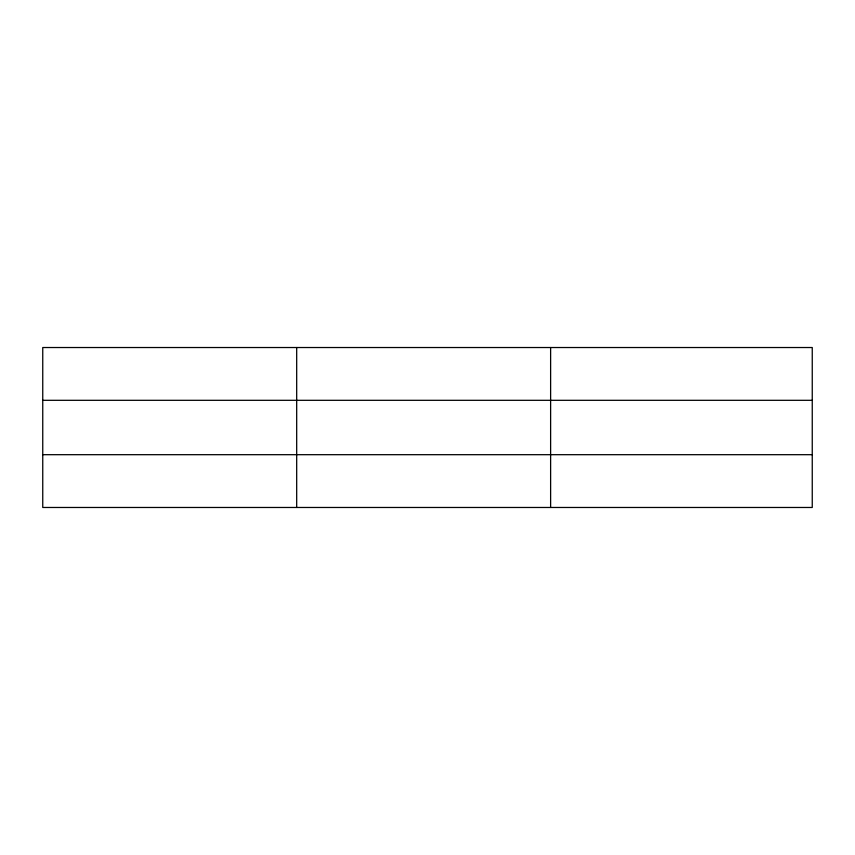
<?xml version="1.0" encoding="UTF-8"?>
<svg xmlns="http://www.w3.org/2000/svg" width="855" height="855" viewBox="0 0 855 855"><rect width="100%" height="100%" fill="white"/><g stroke="black" fill="none" stroke-linecap="round" stroke-linejoin="round"><path stroke-width="1.28" d="M296.685 347.525L296.685 507.475M550.62 347.525L550.62 507.475M812.25 400.311L812.25 347.525L42.75 347.525L42.75 507.475L812.25 507.475L812.25 400.311L42.75 400.311M42.75 454.689L812.25 454.689"/></g></svg>
